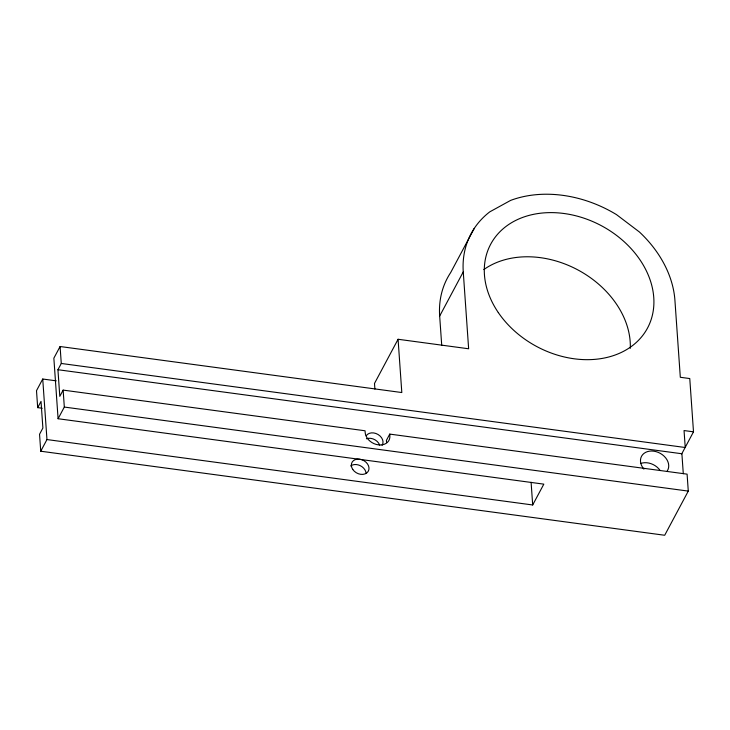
<?xml version="1.0" encoding="UTF-8"?>
<svg xmlns="http://www.w3.org/2000/svg" width="730" height="730" viewBox="0 0 730 730"><rect width="100%" height="100%" fill="white"/><g stroke="black" fill="none" stroke-linecap="round" stroke-linejoin="round"><path stroke-width="1.09" d="M56.265 380.841L42.732 379.016L36.5 390.687L37.686 407.641L42.212 408.243M681.711 453.914L693.5 431.832L689.768 378.551L680.314 377.282L674.931 300.395A111.161 85.647 28.1 0 0 639.443 232.012L616.512 214.629A111.161 85.647 28.1 0 0 510.671 200.376L489.766 211.855A111.161 85.647 28.1 0 0 463.258 271.888L468.642 348.776L398.078 339.267L401.81 392.539L60.088 346.522L53.856 358.184L58.09 418.728L543.823 484.145L532.69 504.977L46.966 439.56L40.734 451.222L664.702 535.263L688.28 491.098L687.094 474.144L389.747 434.095L386.416 440.345L386.544 442.161M37.686 407.641L41.026 401.39L42.887 428.026L39.548 434.277L40.734 451.222M389.747 434.095L389.875 435.91A12.967 9.992 28.1 0 1 378.268 444.844A12.967 9.992 28.1 0 1 365.183 432.589L365.055 430.773L63.136 390.103L59.796 396.353L57.935 369.718L61.274 363.467L60.088 346.522M58.09 418.728L64.322 407.057L63.136 390.103M398.078 339.267L374.499 383.433L374.891 389.108M474.263 228.39L450.675 272.564A111.161 85.647 28.1 0 0 439.67 316.053L441.732 345.454M439.67 316.053L463.258 271.888M693.5 431.832L684.046 430.554L685.233 447.508L61.274 363.467M57.935 369.718L681.893 453.759L683.289 473.733M64.322 407.057L688.28 491.098M531.102 482.274L532.69 504.977M42.732 379.016L46.966 439.56M366.287 435.682A9.262 7.136 28.1 0 1 378.14 434.542A9.262 7.136 28.1 0 1 382.1 445.309M350.674 465.977A9.262 7.136 28.1 0 1 360.173 465.63A9.262 7.136 28.1 0 1 366.104 473.35M643.924 469.135A14.819 11.415 28.1 0 1 644.024 453.366A14.819 11.415 28.1 0 1 662.521 454.827A14.819 11.415 28.1 0 1 667.247 470.969M483.798 269.58A88.923 68.52 28.1 0 1 578.078 270.027A88.923 68.52 28.1 0 1 630.291 348.356M366.433 438.766A9.262 7.136 28.1 0 1 379.682 445.108M640.584 463.504A14.819 11.415 28.1 0 1 660.166 470.531M352.8 469.509A9.262 7.136 28.1 0 0 368.075 471.562A9.262 7.136 28.1 0 0 359.644 459.179A9.262 7.136 28.1 0 0 352.8 469.509M498.316 312.586A88.923 68.52 28.1 0 0 644.964 332.342A88.923 68.52 28.1 0 0 564.007 213.498A88.923 68.52 28.1 0 0 498.316 312.586"/></g></svg>
